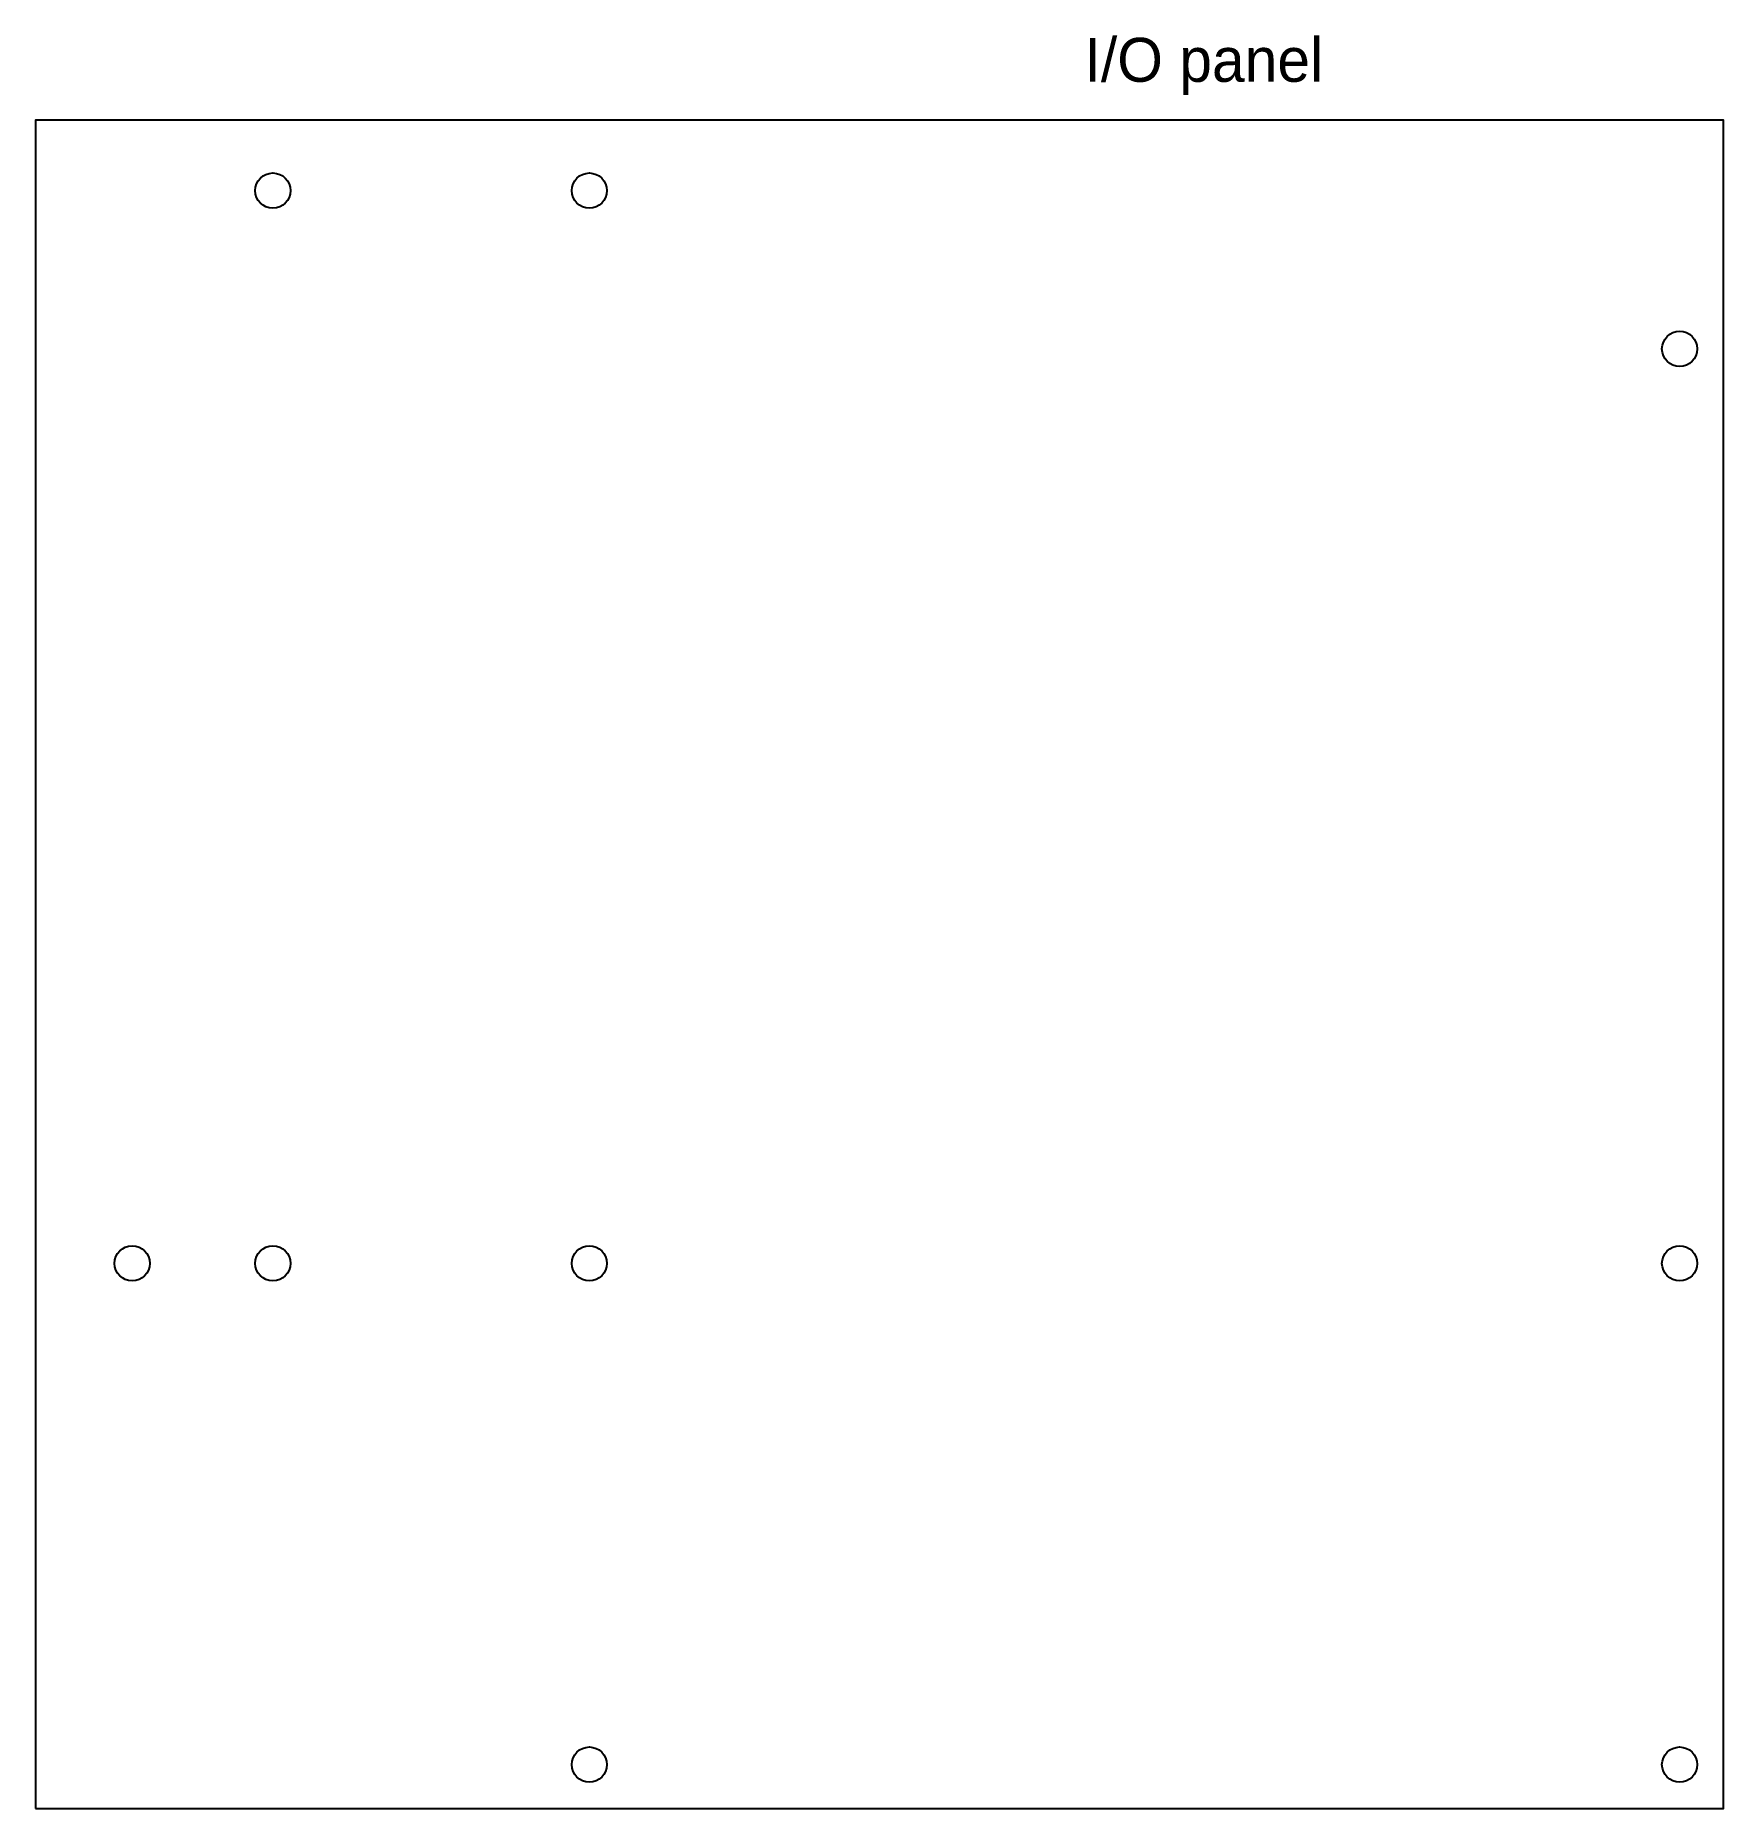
# Model space of a CAD drawing. Extents: x 0 to 244, y 0 to 256.
import ezdxf

# ---------------------------------------------------------------- set-up
doc = ezdxf.new("R2010")
doc.units = 0
doc.layers.get('0').update_dxf_attribs({"linetype": 'CONTINUOUS'})

msp = doc.modelspace()

# ---------------------------------------------------------------- linework, layer by layer
msp.add_lwpolyline([(0, 0), (243.84, 0), (243.84, 243.84), (0, 243.84)], close=True)
for centre in [(34.29, 233.68), (80.01, 233.68), (237.49, 210.82), (13.97, 78.74), (80.01, 78.74), (237.49, 78.74), (80.01, 6.35), (237.49, 6.35)]:
    msp.add_circle(centre, 2.54)
at = {"color": 1}
msp.add_circle((34.29, 78.74), 2.54, dxfattribs=at)

# ---------------------------------------------------------------- texts
msp.add_text('I/O panel', height=6.35).set_placement((151.54, 249.39))

doc.saveas('drawing.dxf')
